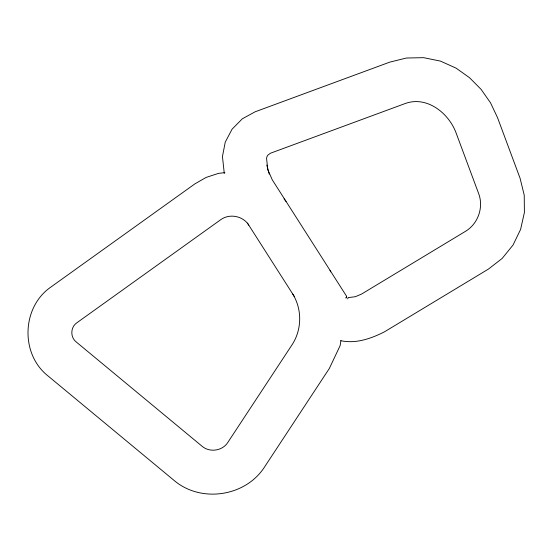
<?xml version="1.0" encoding="UTF-8"?>
<svg xmlns="http://www.w3.org/2000/svg" width="552" height="552" viewBox="0 0 552 552"><rect width="100%" height="100%" fill="white"/><g stroke="black" fill="none" stroke-linecap="round" stroke-linejoin="round"><path stroke-width="0.83" d="M340.929 340.529L340.149 345.58L329.337 368.474L264.739 466.688C245.778 496.683 200.811 503.403 173.908 480.274L47.886 375.836C20.079 353.825 21.728 306.967 51.012 286.964L194.904 183.857L206.151 177.42L218.468 173.376L224.912 172.638M347.725 298.915L348.112 297.459M346.656 296.389L346.014 297.963L346.656 296.389L272.295 179.869L267.782 169.63L266.575 158.507L266.906 156.816L267.706 155.291L270.432 153.235L405.03 103.59C426.834 95.482 448.9 113.188 456.152 133.087L478.687 193.676C483.821 207.359 478.087 223.774 465.557 231.295L361.56 294.064L355.384 296.7L348.719 297.542M340.757 340.688C355.881 343.972 371.013 338.617 384.385 331.883L488.382 269.114L502.106 258.495L513.036 245.026L520.605 229.411L524.4 212.479L524.234 195.18L520.087 178.275L497.552 117.686L490.535 102.831L481.102 89.376L469.531 77.708L456.152 68.172L440.475 61.106L423.625 57.67L406.431 58.022L389.74 62.148L255.141 111.794L242.314 118.804L232.047 129.223L225.237 142.168L222.449 156.52L224.284 173.438M284.045 198.899L286.053 201.439M248.821 225.202C243.073 215.86 229.439 213.231 220.634 219.765L76.742 322.872C70.49 327.136 70.138 337.134 76.072 341.826L202.094 446.264C209.719 452.819 222.463 450.915 227.831 442.414L292.436 344.2C301.972 329.116 302.11 309.292 292.781 294.078M247.448 223.056L294.271 296.417M330.013 270.314L330.717 271.853M266.788 165.034L269.217 174.108"/></g></svg>
